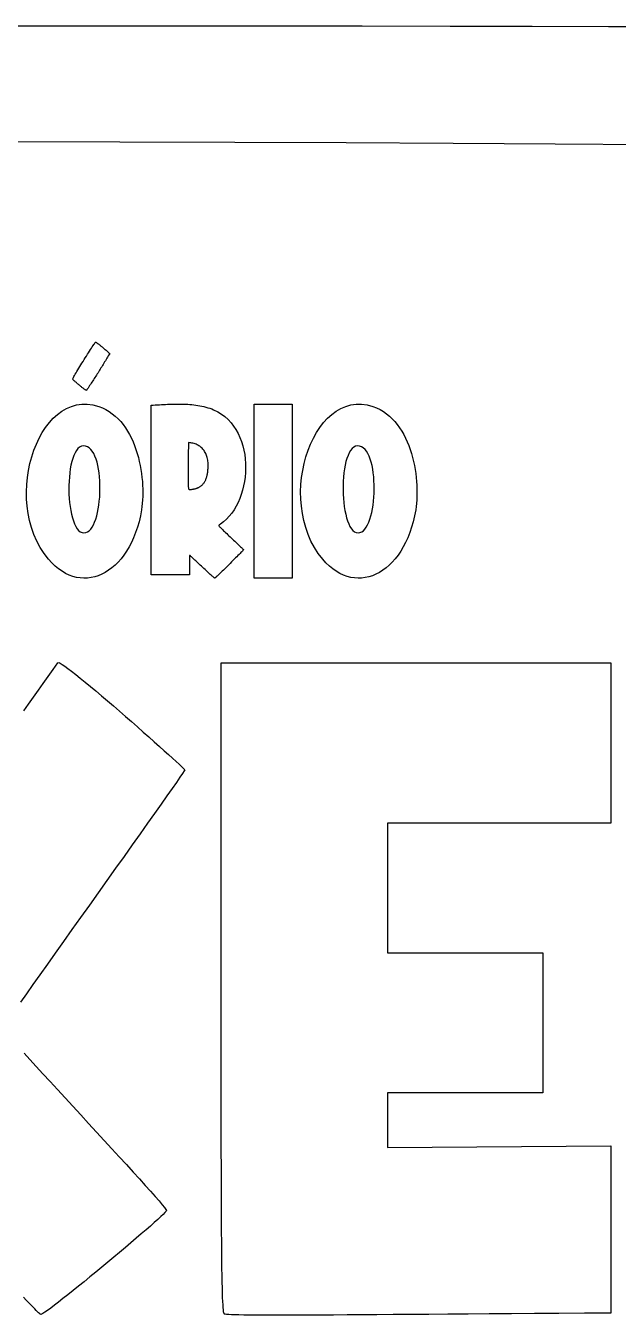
# Model space of a CAD drawing. Extents: x -419 to 419, y -275 to 1047.
# Drawn here: x 45.8 to 180.3, y 754.5 to 1047.2 of the extents above; entities that cross this region are included whole.
import ezdxf

# ---------------------------------------------------------------- set-up
doc = ezdxf.new("R2010")
doc.units = 0
doc.layers.get('0').update_dxf_attribs({"linetype": 'CONTINUOUS'})

msp = doc.modelspace()

# ---------------------------------------------------------------- linework, layer by layer
for points in [[(-142.17, 1047.13), (-122.17, 1047.15), (-100.76, 1047.17), (-77.88, 1047.18), (-53.5, 1047.19), (-27.55, 1047.19), (0, 1047.2), (27.55, 1047.19), (53.5, 1047.19), (77.88, 1047.18), (100.76, 1047.17), (122.17, 1047.15), (142.17, 1047.13), (160.81, 1047.1), (178.14, 1047.07), (194.2, 1047.02)], [(187.76, 1020.15), (166.03, 1020.33), (142.88, 1020.49), (118.54, 1020.62), (93.22, 1020.72), (67.13, 1020.8), (40.49, 1020.86), (13.53, 1020.88), (-13.54, 1020.88), (-40.5, 1020.86), (-67.13, 1020.8), (-93.22, 1020.72), (-118.55, 1020.62), (-142.89, 1020.49)], [(45.3, 891.69), (46.41, 893.25), (47.53, 894.81), (48.64, 896.37), (49.76, 897.93), (50.87, 899.49), (51.98, 901.06), (53.09, 902.62), (53.25, 902.65), (53.56, 902.53), (54.02, 902.26), (54.62, 901.86), (55.35, 901.34), (56.19, 900.7), (57.13, 899.97), (58.16, 899.14), (59.28, 898.23), (60.47, 897.25), (61.71, 896.21), (63.01, 895.12), (64.34, 893.98), (65.7, 892.82), (67.07, 891.63), (68.44, 890.44), (69.81, 889.25), (71.16, 888.06), (72.47, 886.9), (73.75, 885.77), (74.97, 884.68), (76.13, 883.64), (77.22, 882.66), (78.22, 881.76), (79.12, 880.93), (79.92, 880.2), (80.59, 879.57), (81.13, 879.06), (81.54, 878.67), (81.79, 878.41), (81.87, 878.29), (81.75, 878.06), (81.38, 877.49), (80.79, 876.62), (79.99, 875.47), (79, 874.05), (77.83, 872.39), (76.51, 870.51), (75.04, 868.44), (73.45, 866.2), (71.75, 863.81), (69.96, 861.29), (68.1, 858.67), (66.17, 855.97), (64.21, 853.22), (62.22, 850.42), (60.22, 847.62), (58.23, 844.83), (56.27, 842.07), (54.34, 839.36), (52.48, 836.74), (50.69, 834.22), (48.99, 831.82), (47.4, 829.57), (45.94, 827.49), (44.61, 825.6)], [(45.4, 814.02), (46.72, 812.57), (48.15, 811), (49.68, 809.33), (51.29, 807.57), (52.96, 805.75), (54.69, 803.87), (56.46, 801.95), (58.25, 800), (60.05, 798.05), (61.84, 796.1), (63.61, 794.18), (65.34, 792.29), (67.01, 790.46), (68.63, 788.7), (70.15, 787.02), (71.58, 785.45), (72.9, 783.98), (74.09, 782.65), (75.14, 781.47), (76.04, 780.45), (76.75, 779.6), (77.29, 778.95), (77.62, 778.51), (77.73, 778.3), (77.64, 778.13), (77.38, 777.83), (76.98, 777.42), (76.43, 776.9), (75.76, 776.28), (74.97, 775.57), (74.08, 774.77), (73.08, 773.9), (72.01, 772.97), (70.86, 771.99), (69.65, 770.95), (68.39, 769.89), (67.08, 768.79), (65.75, 767.68), (64.4, 766.55), (63.04, 765.43), (61.68, 764.31), (60.34, 763.22), (59.02, 762.14), (57.74, 761.11), (56.51, 760.12), (55.33, 759.18), (54.22, 758.31), (53.2, 757.51), (52.26, 756.79), (51.43, 756.16), (50.7, 755.63), (50.11, 755.21), (49.64, 754.91), (49.32, 754.73), (49.16, 754.69), (49.11, 754.73), (49.02, 754.8), (48.88, 754.93), (48.69, 755.1), (48.45, 755.33), (48.16, 755.61), (47.82, 755.95), (47.42, 756.35), (46.97, 756.81), (46.45, 757.33), (45.87, 757.93), (45.23, 758.59)]]:
    msp.add_lwpolyline(points)
for points in [[(56.39, 967), (56.43, 967.08), (56.5, 967.21), (56.59, 967.38), (56.71, 967.59), (56.85, 967.83), (57.01, 968.1), (57.19, 968.41), (57.39, 968.73), (57.6, 969.08), (57.82, 969.45), (58.05, 969.83), (58.29, 970.22), (58.54, 970.62), (58.79, 971.03), (59.04, 971.43), (59.29, 971.84), (59.54, 972.24), (59.79, 972.63), (60.03, 973), (60.26, 973.37), (60.48, 973.71), (60.69, 974.03), (60.88, 974.33), (61.06, 974.6), (61.21, 974.83), (61.35, 975.04), (61.46, 975.2), (61.55, 975.32), (61.61, 975.39), (61.64, 975.42), (61.66, 975.41), (61.68, 975.4), (61.71, 975.39), (61.74, 975.37), (61.78, 975.34), (61.83, 975.31), (61.88, 975.27), (61.94, 975.22), (62.01, 975.17), (62.08, 975.12), (62.16, 975.06), (62.25, 974.99), (62.34, 974.92), (62.43, 974.85), (62.53, 974.76), (62.64, 974.68), (62.75, 974.59), (62.87, 974.49), (62.99, 974.39), (63.12, 974.29), (63.26, 974.18), (63.39, 974.06), (63.54, 973.94), (63.69, 973.82), (63.84, 973.69), (64, 973.56), (64.16, 973.43), (64.33, 973.29), (64.5, 973.14), (64.67, 973), (64.85, 972.85), (64.69, 972.56), (64.52, 972.28), (64.35, 972), (64.19, 971.72), (64.02, 971.45), (63.86, 971.17), (63.69, 970.9), (63.52, 970.62), (63.36, 970.35), (63.19, 970.08), (63.02, 969.81), (62.85, 969.53), (62.69, 969.27), (62.52, 969), (62.35, 968.73), (62.18, 968.46), (62.01, 968.19), (61.84, 967.92), (61.67, 967.66), (61.49, 967.39), (61.32, 967.12), (61.15, 966.86), (60.97, 966.59), (60.8, 966.32), (60.62, 966.06), (60.45, 965.79), (60.27, 965.52), (60.09, 965.25), (59.91, 964.98), (59.73, 964.71), (59.55, 964.44), (59.52, 964.45), (59.47, 964.46), (59.41, 964.5), (59.34, 964.54), (59.25, 964.6), (59.15, 964.66), (59.05, 964.74), (58.93, 964.83), (58.81, 964.92), (58.68, 965.02), (58.54, 965.13), (58.4, 965.24), (58.26, 965.36), (58.12, 965.48), (57.97, 965.6), (57.82, 965.72), (57.68, 965.84), (57.54, 965.96), (57.4, 966.08), (57.26, 966.2), (57.13, 966.31), (57.01, 966.41), (56.89, 966.51), (56.79, 966.6), (56.69, 966.69), (56.61, 966.76), (56.53, 966.83), (56.47, 966.88), (56.43, 966.92), (56.4, 966.95), (56.39, 966.96)], [(49.93, 927.42), (49.05, 928.8), (48.28, 930.25), (47.62, 931.75), (47.08, 933.3), (46.64, 934.88), (46.31, 936.5), (46.09, 938.13), (45.96, 939.78), (45.93, 941.42), (45.99, 943.06), (46.15, 944.69), (46.39, 946.28), (46.72, 947.85), (47.13, 949.37), (47.62, 950.85), (48.18, 952.26), (48.82, 953.6), (49.52, 954.87), (50.29, 956.05), (51.13, 957.13), (52.03, 958.12), (52.98, 958.98), (53.99, 959.73), (55.05, 960.34), (56.16, 960.82), (57.32, 961.15), (58.51, 961.32), (59.75, 961.32), (61.02, 961.15), (62.33, 960.8), (63.17, 960.47), (63.96, 960.09), (64.72, 959.65), (65.43, 959.15), (66.1, 958.6), (66.74, 958), (67.33, 957.36), (67.89, 956.68), (68.41, 955.96), (68.89, 955.21), (69.34, 954.42), (69.76, 953.61), (70.14, 952.77), (70.49, 951.91), (70.8, 951.03), (71.09, 950.14), (71.34, 949.24), (71.56, 948.33), (71.75, 947.42), (71.92, 946.51), (72.06, 945.59), (72.17, 944.69), (72.25, 943.79), (72.31, 942.91), (72.34, 942.04), (72.35, 941.19), (72.33, 940.37), (72.3, 939.57), (72.24, 938.8), (72.16, 938.06), (72.06, 937.36), (71.8, 935.97), (71.49, 934.64), (71.13, 933.37), (70.72, 932.16), (70.27, 931.01), (69.77, 929.93), (69.24, 928.9), (68.67, 927.94), (68.06, 927.05), (67.42, 926.22), (66.75, 925.46), (66.05, 924.77), (65.33, 924.15), (64.59, 923.6), (63.82, 923.12), (63.04, 922.71), (62.24, 922.38), (61.44, 922.12), (60.62, 921.94), (59.79, 921.84), (58.96, 921.81), (58.13, 921.86), (57.29, 922), (56.46, 922.22), (55.64, 922.52), (54.82, 922.9), (54.02, 923.37), (53.22, 923.92), (52.44, 924.56), (51.68, 925.29), (50.94, 926.11)], [(82.98, 926.71), (82.97, 926.57), (82.96, 926.43), (82.96, 926.28), (82.95, 926.14), (82.95, 926), (82.95, 925.86), (82.94, 925.71), (82.94, 925.57), (82.94, 925.43), (82.94, 925.28), (82.94, 925.14), (82.93, 925), (82.93, 924.86), (82.93, 924.71), (82.93, 924.57), (82.94, 924.43), (82.94, 924.28), (82.94, 924.14), (82.94, 924), (82.94, 923.85), (82.94, 923.71), (82.94, 923.57), (82.94, 923.43), (82.94, 923.28), (82.94, 923.14), (82.94, 923), (82.95, 922.86), (82.95, 922.71), (82.95, 922.57), (74.27, 922.57), (74.27, 941.81), (74.27, 961.07), (74.73, 961.1), (75.19, 961.13), (75.66, 961.16), (76.12, 961.18), (76.59, 961.21), (77.05, 961.24), (77.51, 961.26), (77.98, 961.29), (78.44, 961.31), (78.91, 961.32), (79.37, 961.34), (79.83, 961.35), (80.3, 961.35), (80.76, 961.35), (81.22, 961.34), (81.68, 961.33), (82.14, 961.31), (82.6, 961.29), (83.06, 961.25), (83.52, 961.21), (83.97, 961.16), (84.42, 961.1), (84.88, 961.03), (85.33, 960.94), (85.78, 960.85), (86.23, 960.75), (86.67, 960.64), (87.12, 960.51), (87.56, 960.37), (88, 960.22), (88.44, 960.05), (89.36, 959.6), (90.21, 959.07), (91, 958.48), (91.73, 957.82), (92.39, 957.11), (92.99, 956.35), (93.52, 955.53), (94, 954.67), (94.42, 953.78), (94.77, 952.85), (95.07, 951.89), (95.31, 950.9), (95.5, 949.9), (95.62, 948.88), (95.7, 947.86), (95.71, 946.83), (95.68, 945.8), (95.59, 944.77), (95.45, 943.76), (95.26, 942.75), (95.01, 941.77), (94.72, 940.82), (94.38, 939.89), (93.99, 938.99), (93.55, 938.14), (93.07, 937.33), (92.54, 936.57), (91.97, 935.86), (91.35, 935.21), (90.69, 934.62), (89.98, 934.1), (89.96, 934.08), (89.94, 934.07), (89.92, 934.05), (89.9, 934.03), (89.88, 934.02), (89.86, 934), (89.84, 933.99), (89.82, 933.97), (89.8, 933.96), (89.78, 933.94), (89.76, 933.93), (89.75, 933.91), (89.73, 933.9), (89.72, 933.88), (89.7, 933.87), (89.69, 933.86), (89.68, 933.84), (89.67, 933.83), (89.65, 933.82), (89.65, 933.81), (89.64, 933.8), (89.63, 933.78), (89.62, 933.77), (89.62, 933.76), (89.61, 933.75), (89.61, 933.75), (89.6, 933.74), (89.6, 933.73), (89.6, 933.72), (89.6, 933.72), (89.6, 933.71), (89.62, 933.68), (89.68, 933.62), (89.75, 933.54), (89.86, 933.43), (89.99, 933.3), (90.14, 933.15), (90.32, 932.98), (90.51, 932.79), (90.71, 932.59), (90.94, 932.38), (91.17, 932.16), (91.41, 931.92), (91.66, 931.68), (91.92, 931.44), (92.18, 931.19), (92.45, 930.94), (92.71, 930.69), (92.97, 930.44), (93.23, 930.2), (93.48, 929.96), (93.72, 929.73), (93.95, 929.51), (94.17, 929.31), (94.38, 929.11), (94.57, 928.93), (94.74, 928.77), (94.89, 928.63), (95.01, 928.51), (95.12, 928.41), (95.19, 928.34), (95.24, 928.29), (95.23, 928.27), (95.17, 928.21), (95.09, 928.11), (94.97, 927.98), (94.82, 927.82), (94.64, 927.64), (94.44, 927.43), (94.21, 927.2), (93.96, 926.95), (93.7, 926.68), (93.42, 926.4), (93.13, 926.1), (92.83, 925.8), (92.52, 925.49), (92.21, 925.18), (91.89, 924.87), (91.58, 924.56), (91.27, 924.25), (90.96, 923.95), (90.67, 923.66), (90.38, 923.38), (90.11, 923.11), (89.85, 922.87), (89.62, 922.64), (89.4, 922.43), (89.21, 922.25), (89.04, 922.09), (88.91, 921.97), (88.8, 921.88), (88.73, 921.82), (88.7, 921.8), (88.66, 921.81), (88.6, 921.86), (88.5, 921.94), (88.38, 922.04), (88.24, 922.16), (88.07, 922.31), (87.89, 922.47), (87.68, 922.66), (87.46, 922.86), (87.23, 923.07), (86.99, 923.3), (86.74, 923.53), (86.48, 923.77), (86.21, 924.02), (85.95, 924.27), (85.68, 924.52), (85.41, 924.77), (85.15, 925.02), (84.89, 925.26), (84.64, 925.5), (84.4, 925.72), (84.17, 925.94), (83.96, 926.14), (83.76, 926.32), (83.58, 926.49), (83.42, 926.63), (83.28, 926.76), (83.17, 926.86), (83.08, 926.93), (83.02, 926.98), (82.99, 926.99), (82.98, 926.85)], [(106.3, 961.35), (106.3, 921.8), (97.62, 921.8), (97.62, 961.35)], [(112.21, 927.42), (111.32, 928.8), (110.55, 930.25), (109.89, 931.75), (109.35, 933.3), (108.92, 934.88), (108.59, 936.5), (108.36, 938.13), (108.23, 939.78), (108.2, 941.42), (108.27, 943.06), (108.42, 944.69), (108.67, 946.28), (108.99, 947.85), (109.4, 949.37), (109.89, 950.85), (110.45, 952.26), (111.09, 953.6), (111.8, 954.87), (112.57, 956.05), (113.4, 957.13), (114.3, 958.12), (115.26, 958.98), (116.26, 959.73), (117.32, 960.34), (118.43, 960.82), (119.59, 961.15), (120.79, 961.32), (122.02, 961.32), (123.3, 961.15), (124.6, 960.8), (125.44, 960.47), (126.24, 960.09), (126.99, 959.65), (127.7, 959.15), (128.38, 958.6), (129.01, 958), (129.6, 957.36), (130.16, 956.68), (130.68, 955.96), (131.17, 955.21), (131.62, 954.42), (132.03, 953.61), (132.41, 952.77), (132.76, 951.91), (133.08, 951.03), (133.36, 950.14), (133.61, 949.24), (133.83, 948.33), (134.03, 947.42), (134.19, 946.51), (134.33, 945.59), (134.44, 944.69), (134.52, 943.79), (134.58, 942.91), (134.61, 942.04), (134.62, 941.19), (134.61, 940.37), (134.57, 939.57), (134.51, 938.8), (134.43, 938.06), (134.33, 937.36), (134.07, 935.97), (133.76, 934.64), (133.4, 933.37), (133, 932.16), (132.54, 931.01), (132.05, 929.93), (131.51, 928.9), (130.94, 927.94), (130.33, 927.05), (129.69, 926.22), (129.02, 925.46), (128.33, 924.77), (127.6, 924.15), (126.86, 923.6), (126.1, 923.12), (125.31, 922.71), (124.52, 922.38), (123.71, 922.12), (122.89, 921.94), (122.06, 921.84), (121.23, 921.81), (120.4, 921.86), (119.57, 922), (118.74, 922.22), (117.91, 922.52), (117.1, 922.9), (116.29, 923.37), (115.5, 923.92), (114.72, 924.56), (113.96, 925.29), (113.22, 926.11)], [(58.84, 951.85), (58.4, 951.76), (58, 951.55), (57.63, 951.23), (57.28, 950.81), (56.97, 950.29), (56.69, 949.69), (56.44, 949.01), (56.23, 948.27), (56.04, 947.46), (55.89, 946.61), (55.76, 945.71), (55.67, 944.78), (55.6, 943.83), (55.57, 942.85), (55.56, 941.87), (55.59, 940.9), (55.64, 939.93), (55.73, 938.98), (55.84, 938.05), (55.98, 937.16), (56.15, 936.32), (56.35, 935.53), (56.58, 934.8), (56.84, 934.13), (57.13, 933.55), (57.44, 933.05), (57.78, 932.65), (58.15, 932.36), (58.55, 932.17), (58.98, 932.11), (59.4, 932.17), (59.8, 932.33), (60.17, 932.6), (60.52, 932.96), (60.84, 933.42), (61.14, 933.95), (61.41, 934.55), (61.66, 935.22), (61.88, 935.95), (62.07, 936.73), (62.23, 937.55), (62.37, 938.41), (62.47, 939.29), (62.56, 940.2), (62.61, 941.12), (62.63, 942.05), (62.62, 942.98), (62.59, 943.9), (62.52, 944.81), (62.43, 945.69), (62.3, 946.54), (62.15, 947.36), (61.96, 948.13), (61.74, 948.85), (61.49, 949.51), (61.21, 950.1), (60.89, 950.62), (60.55, 951.06), (60.17, 951.41), (59.76, 951.66), (59.31, 951.81)], [(85.35, 942.6), (85.47, 942.68), (85.58, 942.76), (85.69, 942.85), (85.79, 942.94), (85.89, 943.04), (85.99, 943.15), (86.08, 943.26), (86.17, 943.37), (86.26, 943.49), (86.34, 943.62), (86.42, 943.75), (86.5, 943.88), (86.57, 944.02), (86.64, 944.17), (86.7, 944.32), (86.76, 944.47), (86.81, 944.63), (86.87, 944.79), (86.91, 944.96), (86.96, 945.14), (87, 945.31), (87.03, 945.5), (87.06, 945.68), (87.09, 945.88), (87.12, 946.07), (87.14, 946.27), (87.15, 946.48), (87.17, 946.68), (87.17, 946.9), (87.18, 947.12), (87.19, 947.44), (87.19, 947.75), (87.17, 948.05), (87.14, 948.35), (87.11, 948.63), (87.06, 948.91), (87, 949.17), (86.92, 949.43), (86.84, 949.68), (86.75, 949.91), (86.64, 950.14), (86.53, 950.36), (86.4, 950.57), (86.27, 950.76), (86.13, 950.95), (85.97, 951.13), (85.81, 951.3), (85.64, 951.46), (85.46, 951.61), (85.28, 951.75), (85.08, 951.87), (84.88, 951.99), (84.67, 952.1), (84.45, 952.2), (84.22, 952.28), (83.99, 952.36), (83.75, 952.43), (83.51, 952.48), (83.25, 952.53), (83, 952.56), (82.73, 952.59), (82.72, 952.38), (82.72, 952.14), (82.71, 951.86), (82.7, 951.56), (82.7, 951.22), (82.69, 950.85), (82.68, 950.47), (82.68, 950.06), (82.68, 949.64), (82.67, 949.2), (82.67, 948.76), (82.67, 948.3), (82.67, 947.84), (82.67, 947.38), (82.67, 946.92), (82.67, 946.46), (82.67, 946.01), (82.67, 945.57), (82.67, 945.14), (82.67, 944.73), (82.67, 944.34), (82.68, 943.97), (82.68, 943.62), (82.68, 943.3), (82.68, 943.02), (82.69, 942.76), (82.69, 942.55), (82.7, 942.37), (82.7, 942.24), (82.7, 942.15), (82.71, 942.11), (82.72, 942.08), (82.74, 942.06), (82.78, 942.03), (82.81, 942.01), (82.86, 942), (82.91, 941.98), (82.97, 941.97), (83.04, 941.97), (83.11, 941.96), (83.19, 941.96), (83.27, 941.96), (83.35, 941.97), (83.44, 941.98), (83.54, 941.99), (83.63, 942), (83.73, 942.02), (83.83, 942.04), (83.94, 942.06), (84.04, 942.08), (84.15, 942.11), (84.25, 942.13), (84.36, 942.17), (84.46, 942.2), (84.57, 942.23), (84.67, 942.27), (84.77, 942.31), (84.87, 942.35), (84.96, 942.39), (85.05, 942.43), (85.14, 942.48), (85.23, 942.53)], [(121.12, 951.85), (120.68, 951.76), (120.27, 951.55), (119.9, 951.23), (119.56, 950.81), (119.25, 950.29), (118.97, 949.69), (118.72, 949.01), (118.5, 948.27), (118.31, 947.46), (118.16, 946.61), (118.03, 945.71), (117.94, 944.78), (117.87, 943.83), (117.84, 942.85), (117.84, 941.87), (117.86, 940.9), (117.92, 939.93), (118, 938.98), (118.11, 938.05), (118.26, 937.16), (118.43, 936.32), (118.63, 935.53), (118.86, 934.8), (119.11, 934.13), (119.4, 933.55), (119.72, 933.05), (120.06, 932.65), (120.43, 932.36), (120.83, 932.17), (121.25, 932.11), (121.67, 932.17), (122.07, 932.33), (122.45, 932.6), (122.79, 932.96), (123.12, 933.42), (123.41, 933.95), (123.69, 934.55), (123.93, 935.22), (124.15, 935.95), (124.34, 936.73), (124.5, 937.55), (124.64, 938.41), (124.75, 939.29), (124.83, 940.2), (124.88, 941.12), (124.9, 942.05), (124.9, 942.98), (124.86, 943.9), (124.8, 944.81), (124.7, 945.69), (124.58, 946.54), (124.42, 947.36), (124.23, 948.13), (124.01, 948.85), (123.76, 949.51), (123.48, 950.1), (123.17, 950.62), (122.82, 951.06), (122.44, 951.41), (122.03, 951.66), (121.58, 951.81)], [(90.76, 755.05), (90.71, 755.33), (90.66, 755.73), (90.62, 756.24), (90.57, 756.87), (90.53, 757.63), (90.49, 758.52), (90.46, 759.55), (90.42, 760.73), (90.39, 762.06), (90.37, 763.54), (90.34, 765.18), (90.32, 767), (90.29, 768.98), (90.27, 771.14), (90.26, 773.49), (90.24, 776.03), (90.22, 778.77), (90.21, 781.7), (90.2, 784.84), (90.19, 788.2), (90.18, 791.78), (90.17, 795.57), (90.17, 799.6), (90.16, 803.87), (90.16, 808.37), (90.16, 813.12), (90.15, 818.13), (90.15, 823.39), (90.15, 828.91), (90.15, 902.62), (178.66, 902.62), (178.66, 866.18), (127.94, 866.18), (127.94, 836.78), (163.24, 836.78), (163.24, 805), (127.94, 805), (127.94, 792.58), (178.66, 792.99), (178.66, 755), (172.64, 754.96), (166.88, 754.93), (161.35, 754.89), (156.07, 754.85), (151.03, 754.81), (146.22, 754.78), (141.64, 754.75), (137.28, 754.72), (133.15, 754.69), (129.23, 754.66), (125.53, 754.63), (122.04, 754.61), (118.76, 754.59), (115.68, 754.57), (112.8, 754.56), (110.12, 754.55), (107.63, 754.54), (105.33, 754.53), (103.21, 754.53), (101.28, 754.53), (99.52, 754.53), (97.94, 754.54), (96.52, 754.55), (95.27, 754.56), (94.19, 754.58), (93.26, 754.61), (92.49, 754.64), (91.87, 754.67), (91.4, 754.71), (91.07, 754.75), (90.88, 754.8), (90.82, 754.87)]]:
    msp.add_lwpolyline(points, close=True)

doc.saveas('drawing.dxf')
